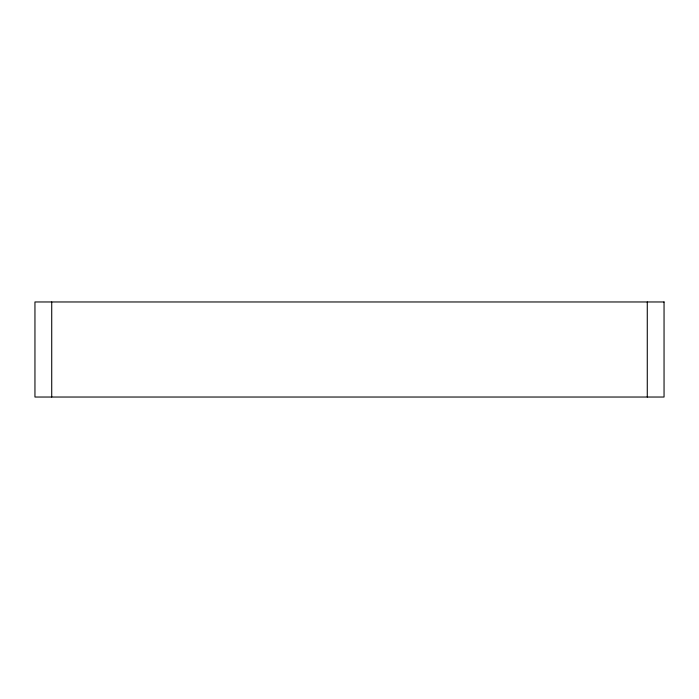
<?xml version="1.0" encoding="UTF-8"?>
<svg xmlns="http://www.w3.org/2000/svg" width="699" height="699" viewBox="0 0 699 699"><rect width="100%" height="100%" fill="white"/><g stroke="black" fill="none" stroke-linecap="round" stroke-linejoin="round"><path stroke-width="1.05" d="M647.274 301.968L647.274 397.032M51.726 301.968L51.726 397.032M664.05 301.968L34.95 301.968L34.95 397.032L664.05 397.032L664.05 301.968"/></g></svg>
